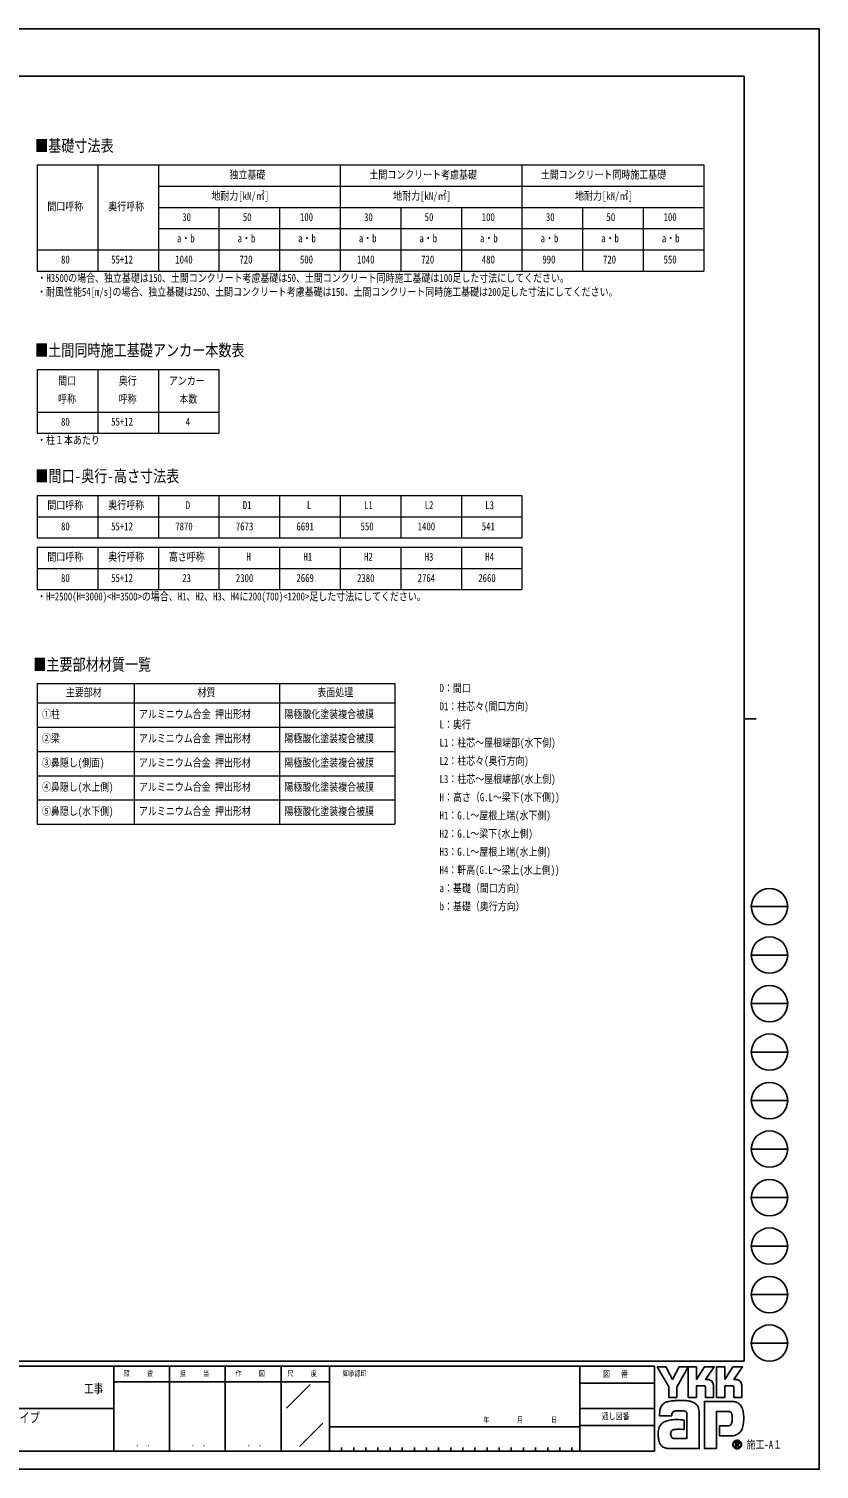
# Model space of a CAD drawing. Units: millimetres, scale not verified. Extents: x -16820 to 16820, y -11880 to 11880.
# Drawn here: x 3778 to 16820, y -11880 to 11880 of the extents above; entities that cross this region are included whole.
import ezdxf
from ezdxf.enums import TextEntityAlignment as Align

# ---------------------------------------------------------------- set-up
doc = ezdxf.new("R2010")
doc.units = ezdxf.units.MM
doc.header["$LTSCALE"] = 50
doc.layers.add('0-1_TABLE1', color=7, linetype='Continuous', lineweight=18)
doc.layers.add('0-2_USER1', color=3, linetype='Continuous')
doc.layers.add('0-8_YKK_ZWAK', color=7, linetype='Continuous')
doc.styles.add('ＭＳ ゴシック', font='')
doc.styles.get('ＭＳ ゴシック').set_extended_font_data('MS Gothic')

msp = doc.modelspace()

# ---------------------------------------------------------------- linework, layer by layer
at = {"layer": '0-1_TABLE1'}
for p, q in [((3915.85, 9634), (14915.85, 9634)), ((3915.85, 9634), (3915.85, 7884)), ((4915.85, 9634), (4915.85, 7884)), ((5915.85, 9634), (5915.85, 7884)), ((8915.85, 9634), (8915.85, 7884)), ((11915.85, 9634), (11915.85, 7884)), ((5915.85, 9284), (14915.85, 9284)), ((5915.85, 8934), (14915.85, 8934)), ((6915.85, 8934), (6915.85, 7884)), ((7915.85, 8934), (7915.85, 7884)), ((9915.85, 8934), (9915.85, 7884)), ((10915.85, 8934), (10915.85, 7884)), ((12915.85, 8934), (12915.85, 7884)), ((13915.85, 8934), (13915.85, 7884)), ((5915.85, 8584), (14915.85, 8584)), ((3915.85, 8234), (14915.85, 8234)), ((3915.85, 7884), (14915.85, 7884)), ((3915.85, 6259), (6915.85, 6259)), ((3915.85, 6259), (3915.85, 5209)), ((4915.85, 6259), (4915.85, 5209)), ((5915.85, 6259), (5915.85, 5209)), ((6915.85, 6259), (6915.85, 5209)), ((3915.85, 5559), (6915.85, 5559)), ((3915.85, 5209), (6915.85, 5209)), ((3915.85, 4182), (11915.85, 4182)), ((3915.85, 4182), (3915.85, 3482)), ((4915.85, 4182), (4915.85, 3482)), ((5915.85, 4182), (5915.85, 3482)), ((6915.85, 4182), (6915.85, 3482)), ((7915.85, 4182), (7915.85, 3482)), ((8915.85, 4182), (8915.85, 3482)), ((9915.85, 4182), (9915.85, 3482)), ((10915.85, 4182), (10915.85, 3482)), ((11915.85, 4182), (11915.85, 3482)), ((3915.85, 3832), (11915.85, 3832)), ((3915.85, 3482), (11915.85, 3482)), ((3915.85, 3330), (11915.85, 3330)), ((3915.85, 3330), (3915.85, 2630)), ((4915.85, 3330), (4915.85, 2630)), ((5915.85, 3330), (5915.85, 2630)), ((6915.85, 3330), (6915.85, 2630)), ((7915.85, 3330), (7915.85, 2630)), ((8915.85, 3330), (8915.85, 2630)), ((9915.85, 3330), (9915.85, 2630)), ((10915.85, 3330), (10915.85, 2630)), ((11915.85, 3330), (11915.85, 2630)), ((3915.85, 2980), (11915.85, 2980)), ((3915.85, 2630), (11915.85, 2630)), ((3915.85, 1079), (9815.85, 1079)), ((3915.85, 1079), (3915.85, -1241)), ((5515.85, 1079), (5515.85, -1241)), ((7915.85, 1079), (7915.85, -1241)), ((9815.85, 1079), (9815.85, -1241)), ((3915.85, 759), (9815.85, 759)), ((3915.85, 359), (9815.85, 359)), ((3915.85, -41), (9815.85, -41)), ((3915.85, -441), (9815.85, -441)), ((3915.85, -841), (9815.85, -841)), ((3915.85, -1241), (9815.85, -1241))]:
    msp.add_line(p, q, dxfattribs=at)
msp.add_lwpolyline([(14915.85, 9634), (14915.85, 8934), (14915.85, 7884)], dxfattribs=at)
at = {"layer": '0-8_YKK_ZWAK'}
for p, q in [((15580.08, 11100), (-15619.92, 11100)), ((15580.08, 11100), (15580.08, -10100)), ((15580.08, 500), (15780.08, 500)), ((15700.08, -2600), (16300.08, -2600)), ((15700.08, -3400), (16300.08, -3400)), ((15700.08, -4200), (16300.08, -4200)), ((15700.08, -5000), (16300.08, -5000)), ((15700.08, -5800), (16300.08, -5800)), ((15700.08, -6600), (16300.08, -6600)), ((15700.08, -7400), (16300.08, -7400)), ((15700.08, -8200), (16300.08, -8200)), ((15700.08, -9000), (16300.08, -9000)), ((15700.08, -9800), (16300.08, -9800)), ((15580.08, -10100), (-15619.92, -10100)), ((5180.08, -10180), (-19.92, -10180)), ((6100.08, -10180), (6100.08, -11580)), ((7020.08, -10180), (7020.08, -11580)), ((7940.08, -10180), (7940.08, -11580)), ((8740.08, -10180), (7940.08, -10180)), ((12870.08, -10180), (8740.08, -10180)), ((8740.08, -10180), (8740.08, -11580)), ((12870.08, -10180), (12870.08, -11580)), ((14100.08, -10180), (12870.08, -10180)), ((14100.08, -10180), (14100.08, -11580)), ((7940.08, -10440), (5180.08, -10440)), ((7940.08, -10440), (8740.08, -10440)), ((8028.42, -10873.16), (8420.15, -10481.43)), ((12870.08, -10460), (14100.08, -10460)), ((-19.92, -10880), (5180.08, -10880)), ((12870.08, -10880), (14100.08, -10880)), ((8242.69, -11503.95), (8627.57, -11119.07)), ((14100.08, -11160), (12870.08, -11160)), ((8740.08, -11180), (12870.08, -11180)), ((-19.92, -11580), (5180.08, -11580)), ((5180.08, -11580), (7940.08, -11580)), ((7940.08, -11580), (8740.08, -11580)), ((8740.08, -11580), (12870.08, -11580)), ((8940.08, -11520), (8940.08, -11580)), ((9140.08, -11520), (9140.08, -11580)), ((9340.08, -11520), (9340.08, -11580)), ((9540.08, -11520), (9540.08, -11580)), ((9740.08, -11520), (9740.08, -11580)), ((9940.08, -11520), (9940.08, -11580)), ((10140.08, -11520), (10140.08, -11580)), ((10340.08, -11520), (10340.08, -11580)), ((10540.08, -11520), (10540.08, -11580)), ((10740.08, -11520), (10740.08, -11580)), ((10940.08, -11520), (10940.08, -11580)), ((11140.08, -11520), (11140.08, -11580)), ((11340.08, -11520), (11340.08, -11580)), ((11540.08, -11520), (11540.08, -11580)), ((11740.08, -11520), (11740.08, -11580)), ((11940.08, -11520), (11940.08, -11580)), ((12140.08, -11520), (12140.08, -11580)), ((12340.08, -11520), (12340.08, -11580)), ((12540.08, -11520), (12540.08, -11580)), ((12740.08, -11520), (12740.08, -11580)), ((12870.08, -11580), (14100.08, -11580)), ((15466.69, -11535.92), (15466.69, -11535.92)), ((15516.66, -11422.88), (15516.66, -11422.88))]:
    msp.add_line(p, q, dxfattribs=at)
for points in [[(-16820, -11880), (16820, -11880), (16820, 11880), (-16820, 11880)], [(14144.08, -10192), (14291.32, -10192), (14401.89, -10400.4), (14512.16, -10192), (14659.51, -10192), (14470.69, -10527.96), (14470.69, -10696.54), (14336.39, -10696.54), (14336.39, -10523.43)]]:
    msp.add_lwpolyline(points, close=True, dxfattribs=at)
for points in [[(7940.08, -10180), (5180.08, -10180), (5180.08, -11580)], [(14922.19, -10506.44), (14795.08, -10506.44), (14795.08, -10696.39), (14659.66, -10696.39), (14659.66, -10192), (14795.08, -10192), (14795.08, -10398.34), (14928.28, -10192), (15087.35, -10192), (14944.64, -10400.85), (14949.7, -10400.85), (14955.28, -10400.85), (14961.01, -10400.85), (14966.53, -10400.85), (14971.46, -10400.85), (14975.44, -10400.85), (14978.1, -10400.85), (14979.07, -10400.85)], [(15390.05, -10506.44), (15263.08, -10506.44), (15263.08, -10696.54), (15127.58, -10696.54), (15127.58, -10192), (15263.08, -10192), (15263.08, -10398.34), (15396.13, -10192), (15555.21, -10192), (15412.49, -10400.85), (15417.6, -10400.85), (15423.21, -10400.85), (15428.95, -10400.85), (15434.45, -10400.85), (15439.37, -10400.85), (15443.32, -10400.85), (15445.97, -10400.85), (15446.93, -10400.85)], [(15018.02, -10408.85), (15034.2, -10418.09), (15047.89, -10430.13), (15058.9, -10444.47), (15067.02, -10460.6), (15072.04, -10477.99), (15073.77, -10496.14), (15073.77, -10696.87), (14941.64, -10696.87), (14941.64, -10525.64)], [(15485.93, -10408.85), (15502.15, -10418.09), (15515.9, -10430.13), (15526.96, -10444.47), (15535.13, -10460.6), (15540.19, -10477.99), (15541.92, -10496.14), (15541.92, -10696.54), (15409.5, -10696.54), (15409.5, -10525.64)], [(14419.18, -10929.25), (14409.89, -10934.48), (14402.64, -10940.87), (14397.15, -10948.33), (14393.17, -10956.78), (14390.42, -10966.12), (14388.64, -10976.28), (14387.56, -10987.16), (14386.92, -10998.67), (14186.98, -10999.16), (14187.56, -10971.81), (14188.67, -10941.09)], [(14830.83, -10876.66), (14836.51, -10899.61), (14839.72, -10924.17), (14840.74, -10950.34), (14840.74, -11540), (14358.21, -11540)], [(14495.79, -11062.11), (14533.63, -11064.61), (14563.38, -11067.94), (14582.84, -11071.07), (14589.82, -11072.93), (14589.82, -11225.89), (14567.69, -11223.56), (14543.42, -11222.24), (14518.59, -11221.73), (14494.75, -11221.81), (14473.47, -11222.25), (14456.33, -11222.84), (14444.9, -11223.35), (14440.74, -11223.57), (14423.45, -11226.73), (14408.54, -11231.68), (14396.01, -11238.45), (14385.87, -11247.08), (14378.11, -11257.59), (14372.73, -11270.02), (14369.74, -11284.4), (14369.14, -11300.76), (14371.05, -11318.75), (14374.87, -11333.63), (14380.37, -11345.67), (14387.31, -11355.16), (14395.44, -11362.38), (14404.54, -11367.62), (14414.35, -11371.16), (14424.64, -11373.29), (14637.05, -11373.29), (14637.05, -10980.3), (14637.11, -10972.5), (14636.7, -10964.89), (14635.71, -10957.55), (14634, -10950.58), (14631.45, -10944.1), (14627.94, -10938.19), (14623.35, -10932.95), (14617.55, -10928.5)], [(14617.55, -10928.5), (14605.09, -10923.61), (14585.18, -10919.46), (14559.76, -10916.41), (14530.83, -10914.78), (14500.33, -10914.91), (14470.25, -10917.14)], [(15315.48, -10926.03), (15124.78, -10926.03), (15124.78, -11540), (14924.92, -11540), (14924.92, -10763.17), (15389.41, -10763.17)], [(15514.85, -10818.05), (15527.89, -10834.5), (15537.65, -10850.44), (15544.46, -10864.86)], [(15498.25, -11283.89), (15479.8, -11298.23), (15460.58, -11309.5), (15440.73, -11317.92), (15420.4, -11323.68), (15399.74, -11326.98), (15378.88, -11328.04), (15173.44, -11328.04), (15173.44, -11166.65), (15289.29, -11166.65), (15310.65, -11166.35), (15329.43, -11164.54), (15345.54, -11159.81)], [(15383.31, -11043.99), (15383.06, -11018.53), (15381.84, -10995.59), (15378.97, -10975.45), (15373.75, -10958.37)], [(15498.42, -11450.39), (15498.33, -11448.04), (15498.03, -11445.79), (15497.55, -11443.62), (15496.87, -11441.55), (15496.01, -11439.59), (15494.96, -11437.75), (15493.73, -11436.03), (15492.32, -11434.45), (15490.47, -11432.81), (15488.41, -11431.38), (15486.16, -11430.17), (15483.73, -11429.17), (15481.11, -11428.39), (15478.33, -11427.83), (15475.4, -11427.49), (15472.31, -11427.37), (15441.99, -11427.37), (15441.99, -11516.56), (15451.16, -11516.56), (15451.16, -11436.47), (15472.31, -11436.47), (15474.49, -11436.54), (15476.55, -11436.75), (15478.47, -11437.11), (15480.25, -11437.6), (15481.89, -11438.22), (15483.37, -11438.98), (15484.7, -11439.87), (15485.86, -11440.89)], [(15489.44, -11450.39), (15488.88, -11454.67), (15487.35, -11458.05), (15485.05, -11460.63), (15482.18, -11462.5), (15478.97, -11463.78), (15475.62, -11464.56), (15472.33, -11464.96), (15469.31, -11465.06), (15461.38, -11465.06), (15465.38, -11471.88), (15491.57, -11516.86), (15502.06, -11516.86), (15476.8, -11473.56), (15479.17, -11473.09), (15481.42, -11472.5), (15483.56, -11471.78), (15485.58, -11470.93), (15487.47, -11469.96), (15489.23, -11468.86), (15490.85, -11467.64), (15492.32, -11466.3)]]:
    msp.add_lwpolyline(points, dxfattribs=at)
for centre in [(16000.08, -2600), (16000.08, -3400), (16000.08, -4200), (16000.08, -5000), (16000.08, -5800), (16000.08, -6600), (16000.08, -7400), (16000.08, -8200), (16000.08, -9000), (16000.08, -9800)]:
    msp.add_circle(centre, 300, dxfattribs=at)
for centre, radius, start, end in [((14979.26, -10500.76), 99.91, 78.26798, 90.11215), ((14980.7, -10493.48), 92.5, 66.19963, 78.22058), ((15447.12, -10500.93), 100.09, 78.27851, 90.10826), ((15448.5, -10493.92), 92.94, 66.2483, 78.23226), ((14922.9, -10525.17), 18.75, 358.57817, 92.1683), ((15390.84, -10525.08), 18.66, 358.29941, 92.43455), ((14551.22, -10961.83), 363.14, 171.55622, 176.72493), ((14428.16, -10943.47), 238.72, 163.48385, 171.57982), ((14366.42, -10925.15), 174.32, 152.2125, 163.4865), ((14339.75, -10911.36), 144.29, 138.03852, 152.12015), ((14339.73, -10912.03), 144.73, 122.60463, 137.83438), ((14358.86, -10942.98), 181.11, 108.37421, 122.42809), ((14389.17, -11050.77), 293, 100.93159, 107.35499), ((14488.21, -11531.27), 783.59, 97.86054, 101.37938), ((14534.71, -11854.32), 1109.97, 94.90201, 97.9576), ((14471.96, -11054.52), 135.93, 102.4979, 112.84632), ((14537.88, -11880.18), 1136.01, 91.6169, 94.94971), ((14498.26, -11167.97), 252.4, 96.37207, 102.75341), ((14533.48, -11696.24), 952.01, 87.51794, 91.66439), ((14545.84, -11431.1), 686.59, 81.92631, 87.59083), ((14582.35, -11180.92), 433.76, 73.67137, 82.05943), ((14636.5, -10999.67), 244.6, 60.60528, 73.9085), ((14658.67, -10955.46), 195.21, 52.17347, 59.90542), ((14678.5, -10929.79), 162.78, 43.55042, 52.14561), ((14689.43, -10919.23), 147.59, 34.48659, 43.50182), ((14689.5, -10919.01), 147.4, 25.58915, 34.43128), ((14676.39, -10925.15), 161.88, 17.43089, 25.54591), ((15316.57, -11024.04), 98.02, 77.94572, 90.63794), ((15325.08, -10984.07), 57.15, 60.20991, 77.92418), ((15381.82, -10976.85), 213.82, 78.73198, 87.96551), ((15388.09, -10944.79), 181.15, 69.03034, 78.69541), ((15393.93, -10929.2), 164.51, 59.39484, 68.9885), ((15396.64, -10924.46), 159.04, 50.3012, 59.3616), ((15395.65, -10925.57), 160.53, 42.05209, 50.28551), ((15316.37, -10971.25), 251.69, 14.76267, 25.00486), ((15162.01, -11013.32), 411.68, 7.9139, 14.95041), ((14339.71, -11250.68), 170.2, 142.04688, 153.80771), ((14333.9, -11246.51), 163.05, 130.60221, 141.94427), ((14343.5, -11258.05), 178.07, 120.60724, 130.53081), ((14362.46, -11290.29), 215.47, 112.58838, 120.58162), ((14387.97, -11351.6), 281.87, 106.61303, 112.59024), ((14428.1, -11486.45), 422.57, 99.87193, 106.59825), ((14450.58, -11613.09), 551.18, 94.78469, 99.91711), ((14461.52, -11739.08), 677.65, 90.80099, 94.81812), ((14463.18, -11832.9), 771.48, 87.57779, 90.82714), ((15326.88, -11117.71), 46.05, 293.91672, 314.09376), ((15330.61, -10973.68), 45.39, 39.8078, 59.75378), ((15320.6, -11112.17), 54.4, 314.78099, 333.92928), ((15322.85, -10979.62), 55.15, 22.65544, 39.38165), ((15280.2, -11092.55), 99.31, 334.00676, 347.34989), ((15169.99, -11067.03), 212.44, 347.14308, 355.40008), ((14928.81, -11046.31), 454.5, 355.2339, 0.29193), ((15076.6, -11059.17), 497.67, 347.15166, 352.97565), ((15007.83, -11035.74), 567.48, 2.54376, 8.01251), ((14944.68, -11042.01), 630.7, 352.8937, 357.82206), ((14919.45, -11040.38), 655.97, 357.76419, 2.60674), ((14552.53, -11293.95), 389.16, 174.55588, 182.47272), ((14769.99, -11290.53), 606.59, 181.90948, 187.89042), ((14435.93, -11282.78), 272.02, 164.97537, 174.56739), ((14514.77, -11326.42), 348.86, 187.80471, 196.36971), ((14369.83, -11265.16), 203.61, 153.89178, 164.94341), ((15466.81, -11472.76), 70.56, 90.09157, 179.92363), ((15466.8, -11472.62), 70.43, 44.93442, 90.08536), ((15364.91, -11133.55), 200.95, 311.57033, 318.66243), ((15341.65, -11113.15), 231.89, 318.67367, 325.29112), ((15401.44, -11157.7), 157.39, 326.23251, 339.61931), ((15253.62, -11100.47), 315.9, 339.22498, 347.31457), ((14380.02, -11366.23), 208.35, 196.3102, 208.20993), ((14321.34, -11397.46), 141.88, 208.29777, 223.35561), ((14308.1, -11409.1), 124.27, 223.64205, 239.63663), ((14319.09, -11389.12), 147.06, 239.8785, 253.65355), ((14339.2, -11320.03), 219.02, 253.69102, 263.74909), ((14356.23, -11168.39), 371.62, 263.68487, 270.30455), ((15466.38, -11472.84), 70.14, 179.86065, 225.14399), ((15466.36, -11472.53), 62.75, 134.8007, 180.12175), ((15466.11, -11472.93), 62.49, 179.75513, 225.29722), ((15466.71, -11472.84), 70.37, 224.94536, 269.98445), ((15466.55, -11472.18), 62.62, 89.86602, 135.149), ((15466.57, -11473.5), 62.42, 224.62822, 270.10973), ((15466.82, -11472.65), 63.1, 45.03108, 90.11509), ((15466.59, -11472.56), 63.35, 270.09072, 359.90926), ((15466.71, -11472.5), 70.72, 269.98802, 314.93777), ((15476.03, -11450.01), 13.41, 358.3894, 42.86139), ((15476.3, -11451.03), 22.14, 316.37674, 1.6565), ((15466.86, -11472.67), 63.09, 0.00643, 45.07115), ((15467.36, -11472.41), 69.88, 359.78949, 45.13288), ((15467.19, -11472.95), 70.06, 314.92572, 0.23508)]:
    msp.add_arc(centre, radius, start, end, dxfattribs=at)

# ---------------------------------------------------------------- texts
at = {"layer": '0-1_TABLE1', "style": 'ＭＳ ゴシック', "width": 0.8}
for s, p in [('独立基礎', (7089.45, 9369)), ('土間コンクリート考慮基礎', (9398.25, 9369)), ('土間コンクリート同時施工基礎', (12225.45, 9369)), ('間口呼称', (4084.65, 8844)), ('奥行呼称', (5089.45, 8844)), ('地耐力[kN/㎡]', (6791.85, 9019)), ('地耐力[kN/㎡]', (9791.85, 9019)), ('地耐力[kN/㎡]', (12791.85, 9019)), ('30', (6310.25, 8669)), ('50', (7310.25, 8669)), ('100', (8252.65, 8669)), ('30', (9310.25, 8669)), ('50', (10310.25, 8669)), ('100', (11252.65, 8669)), ('30', (12310.25, 8669)), ('50', (13310.25, 8669)), ('100', (14252.65, 8669)), ('a・b', (6223.85, 8319)), ('a・b', (7223.85, 8319)), ('a・b', (8223.85, 8319)), ('a・b', (9223.85, 8319)), ('a・b', (10223.85, 8319)), ('a・b', (11223.85, 8319)), ('a・b', (12223.85, 8319)), ('a・b', (13223.85, 8319)), ('a・b', (14223.85, 8319)), ('80', (4310.25, 7969)), ('55+12', (5137.45, 7969)), ('1040', (6195.05, 7969)), ('720', (7252.65, 7969)), ('500', (8252.65, 7969)), ('1040', (9195.05, 7969)), ('720', (10252.65, 7969)), ('480', (11252.65, 7969)), ('990', (12252.65, 7969)), ('720', (13252.65, 7969)), ('550', (14252.65, 7969)), ('間口', (4262.25, 5969)), ('奥行', (5262.25, 5969)), ('アンカー', (6089.45, 5969)), ('呼称', (4262.25, 5669)), ('呼称', (5262.25, 5669)), ('本数', (6262.25, 5669)), ('80', (4310.25, 5294)), ('55+12', (5137.45, 5294)), ('4', (6367.85, 5294)), ('間口呼称', (4084.65, 3917)), ('奥行呼称', (5089.45, 3917)), ('D', (6367.85, 3917)), ('D1', (7310.25, 3917)), ('L', (8367.85, 3917)), ('L1', (9310.25, 3917)), ('L2', (10310.25, 3917)), ('L3', (11310.25, 3917)), ('80', (4310.25, 3567)), ('55+12', (5137.45, 3567)), ('7870', (6195.05, 3567)), ('7673', (7195.05, 3567)), ('6691', (8195.05, 3567)), ('550', (9252.65, 3567)), ('1400', (10195.05, 3567)), ('541', (11252.65, 3567)), ('間口呼称', (4084.65, 3065)), ('奥行呼称', (5089.45, 3065)), ('高さ呼称', (6089.45, 3065)), ('H', (7367.85, 3065)), ('H1', (8310.25, 3065)), ('H2', (9310.25, 3065)), ('H3', (10310.25, 3065)), ('H4', (11310.25, 3065)), ('80', (4310.25, 2715)), ('55+12', (5137.45, 2715)), ('23', (6310.25, 2715)), ('2300', (7195.05, 2715)), ('2669', (8195.05, 2715)), ('2380', (9195.05, 2715)), ('2764', (10195.05, 2715)), ('2660', (11195.05, 2715)), ('主要部材', (4389.45, 829)), ('材質', (6562.25, 829)), ('表面処理', (8539.45, 829)), ('①柱', (3995.85, 469)), ('アルミニウム合金 押出形材', (5595.85, 469)), ('陽極酸化塗装複合被膜', (7995.85, 469)), ('②梁', (3995.85, 69)), ('アルミニウム合金 押出形材', (5595.85, 69)), ('陽極酸化塗装複合被膜', (7995.85, 69)), ('③鼻隠し(側面)', (3995.85, -331)), ('アルミニウム合金 押出形材', (5595.85, -331)), ('陽極酸化塗装複合被膜', (7995.85, -331)), ('④鼻隠し(水上側)', (3995.85, -731)), ('アルミニウム合金 押出形材', (5595.85, -731)), ('陽極酸化塗装複合被膜', (7995.85, -731)), ('⑤鼻隠し(水下側)', (3995.85, -1131)), ('アルミニウム合金 押出形材', (5595.85, -1131)), ('陽極酸化塗装複合被膜', (7995.85, -1131))]:
    msp.add_text(s, height=132, dxfattribs=at).set_placement(p, align=Align.BOTTOM_LEFT)
at = {"layer": '0-2_USER1', "style": 'ＭＳ ゴシック'}
for s, height, width, p in [('■基礎寸法表', 197.9, 0.8, (3882.95, 9794.39)), ('・H3500の場合、独立基礎は150、土間コンクリート考慮基礎は50、土間コンクリート同時施工基礎は100足した寸法にしてください。', 132, 0.8, (3921.02, 7664.75)), ('・耐風性能54[m/s]の場合、独立基礎は250、土間コンクリート考慮基礎は150、土間コンクリート同時施工基礎は200足した寸法にしてください。', 132, 0.8, (3915.85, 7435.39)), ('■土間同時施工基礎アンカー本数表', 197.9, 0.8, (3882.95, 6419.72)), ('・柱１本あたり', 132, 0.8, (3915.85, 4989.95)), ('■間口-奥行-高さ寸法表', 197.9, 0.8, (3887.05, 4343.82)), ('・H=2500(H=3000)<H=3500>の場合、H1、H2、H3、H4に200(700)<1200>足した寸法にしてください。', 132, 0.8, (3915.85, 2410.68)), ('■主要部材材質一覧', 197.9, 0.8, (3853.2, 1235.16)), ('D：間口', 132, 0.8, (10557.09, 899)), ('D1：柱芯々(間口方向)', 132, 0.8, (10557.09, 599)), ('L：奥行', 132, 0.8, (10557.09, 299)), ('L1：柱芯～屋根端部(水下側)', 132, 0.8, (10557.09, -1)), ('L2：柱芯々(奥行方向)', 132, 0.8, (10557.09, -301)), ('L3：柱芯～屋根端部(水上側)', 132, 0.8, (10557.09, -601)), ('H：高さ（G.L～梁下(水下側))', 132, 0.8, (10557.09, -901)), ('H1：G.L～屋根上端(水下側)', 132, 0.8, (10557.09, -1201)), ('H2：G.L～梁下(水上側)', 132, 0.8, (10557.09, -1501)), ('H3：G.L～屋根上端(水上側)', 132, 0.8, (10557.09, -1801)), ('H4：軒高(G.L～梁上(水上側))', 132, 0.8, (10557.09, -2101)), ('a：基礎（間口方向）', 132, 0.8, (10557.09, -2401)), ('b：基礎（奥行方向）', 132, 0.8, (10557.09, -2701)), ('カーポート ジーポートPro/ProG 4500タイプ', 164.2, 0.75, (602, -11162))]:
    msp.add_text(s, height=height, dxfattribs=dict(at, width=width)).set_placement(p, align=Align.BOTTOM_LEFT)
at = {"layer": '0-8_YKK_ZWAK', "style": 'ＭＳ ゴシック', "width": 0.8}
for s, height, p in [('照     査', 87.98, (5345.68, -10370)), ('担     当', 87.98, (6268.88, -10370)), ('作     図', 87.98, (7188.88, -10370)), ('尺     度', 87.98, (8045.68, -10370)), ('御承認印', 87.98, (8956.55, -10370)), ('図\u3000 番', 102.6, (13253.61, -10390)), ('工事', 146.6, (4689.33, -10669.86)), ('年        月        日', 87.98, (11279.63, -11132.86)), ('通し図番', 102.6, (13231.21, -11090)), ('施工-A１', 132, (15620.08, -11580)), ('． ．', 103.7, (5540, -11537.41)), ('． ．', 103.7, (6460, -11537.41)), ('． ．', 103.7, (7380, -11537.41))]:
    msp.add_text(s, height=height, dxfattribs=at).set_placement(p, align=Align.BOTTOM_LEFT)

doc.saveas('drawing.dxf')
